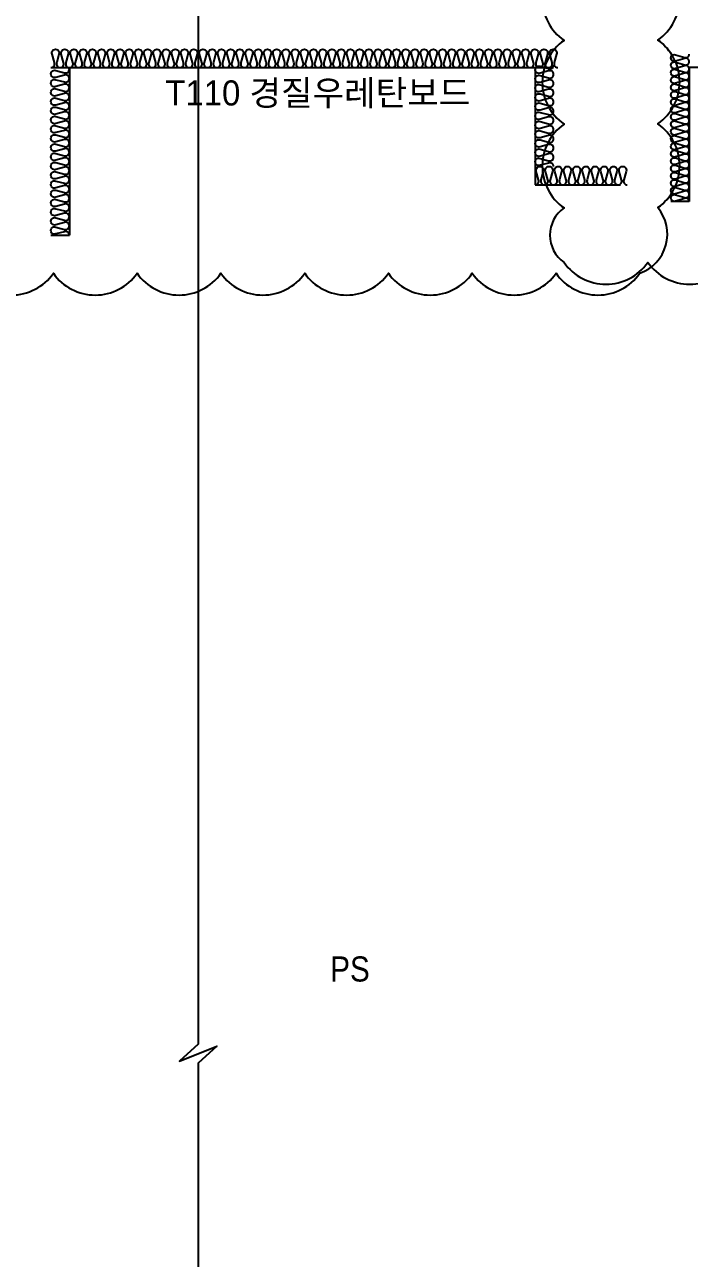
# Model space of a CAD drawing. Header units: millimetres. Extents: x -37526 to 92296, y -340 to 26760.
# Drawn here: x 13103 to 17070, y 10892 to 18257 of the extents above; entities that cross this region are included whole.
import ezdxf
from ezdxf.enums import TextEntityAlignment as Align

# ---------------------------------------------------------------- set-up
doc = ezdxf.new("R2010")
doc.units = ezdxf.units.MM
doc.header["$LTSCALE"] = 60
for name, color, linetype, plot in [('#체크사항0208', 20, 'Continuous', False), ('NOPLOT-DIM', 191, 'Continuous', False), ('NOPLOT-TEXT', 11, 'Continuous', False), ('NOPLOT-단열', 21, 'Continuous', False)]:
    doc.layers.add(name, color=color, linetype=linetype, plot=plot)
doc.layers.add('INSUL', color=8, linetype='Continuous')
doc.styles.add('Gtx', font='Dotum.ttf')

msp = doc.modelspace()

# ---------------------------------------------------------------- linework, layer by layer
at = {"layer": '#체크사항0208'}
msp.add_lwpolyline([(12774.5, 16772.4, 0.520567), (13274.5, 16772.4, 0.520567), (13774.5, 16772.4, 0.520567), (14274.5, 16772.4, 0.520567), (14774.5, 16772.4, 0.520567), (15274.5, 16772.4, 0.520567), (15774.5, 16772.4, 0.520567), (16274.5, 16772.4, 0.520567), (16774.5, 16772.4, 0.520567), (16882.4, 17164.5, 0.520567), (16882.4, 17664.5, 0.520567), (16882.4, 18164.5, 0.520567), (16882.4, 18664.5, 0.520567), (16530.4, 18812.5, 0.520567), (16030.4, 18812.5, 0.520567), (15530.4, 18812.5, 0.520567), (15030.4, 18812.5, 0.520567), (14530.4, 18812.5, 0.520567), (14030.4, 18812.5, 0.520567), (13530.4, 18812.5, 0.520567), (13030.4, 18812.5, 0.520567)], format="xyb", dxfattribs=at)
msp.add_lwpolyline([(16322.5, 16836.8, 0.520567), (16822.5, 16836.8, 0.520567), (17322.5, 16836.8, 0.520567), (17822.5, 16836.8, 0.520567), (18322.5, 16836.8, 0.520567), (18822.5, 16836.8, 0.520567), (19322.5, 16836.8, 0.520567), (19822.5, 16836.8, 0.520567), (20152.5, 17006.9, 0.520567), (20152.5, 17506.9, 0.520567), (20152.5, 18006.9, 0.520567), (20152.5, 18506.9, 0.520567), (19815.3, 18669.7, 0.520567), (19315.3, 18669.7, 0.520567), (18815.3, 18669.7, 0.520567), (18315.3, 18669.7, 0.520567), (17815.3, 18669.7, 0.520567), (17315.3, 18669.7, 0.520567), (16815.3, 18669.7, 0.520567), (16322.5, 18662.4, 0.520567), (16322.5, 18162.4, 0.520567), (16322.5, 17662.4, 0.520567), (16322.5, 17162.4, 0.520567)], format="xyb", close=True, dxfattribs=at)
at = {"layer": 'INSUL'}
for p, q in [((13260, 18000, 0), (16260, 18000, 0)), ((13370, 18000, 0), (13370, 17000, 0)), ((16150, 18000, 0), (16150, 17300, 0)), ((19100, 18000, 0), (17070, 18000, 0)), ((17070, 18000, 0), (17070, 17200, 0)), ((16150, 17300, 0), (16660, 17300, 0)), ((17070, 17200, 0), (16960, 17200, 0)), ((13260, 17000, 0), (13370, 17000, 0))]:
    msp.add_line(p, q, dxfattribs=at)
at = {"layer": 'INSUL', "elevation": 0}
for points in [[(13260, 18000, 0.524856), (13280.6, 18029.8), (13266.9, 18080.2, -1.449198), (13308.1, 18080.2), (13294.4, 18029.8, 0.524856), (13315, 18000, 0.524856), (13335.6, 18029.8), (13321.9, 18080.2, -1.449198), (13363.1, 18080.2), (13349.4, 18029.8, 0.524856), (13370, 18000, 0.524856), (13390.6, 18029.8), (13376.9, 18080.2, -1.449198), (13418.1, 18080.2), (13404.4, 18029.8, 0.524856), (13425, 18000, 0.524856), (13445.6, 18029.8), (13431.9, 18080.2, -1.449198), (13473.1, 18080.2), (13459.4, 18029.8, 0.524856), (13480, 18000, 0.524856), (13500.6, 18029.8), (13486.9, 18080.2, -1.449198), (13528.1, 18080.2), (13514.4, 18029.8, 0.524856), (13535, 18000, 0.524856), (13555.6, 18029.8), (13541.9, 18080.2, -1.449198), (13583.1, 18080.2), (13569.4, 18029.8, 0.524856), (13590, 18000, 0.524856), (13610.6, 18029.8), (13596.9, 18080.2, -1.449198), (13638.1, 18080.2), (13624.4, 18029.8, 0.524856), (13645, 18000, 0.524856), (13665.6, 18029.8), (13651.9, 18080.2, -1.449198), (13693.1, 18080.2), (13679.4, 18029.8, 0.524856), (13700, 18000, 0.524856), (13720.6, 18029.8), (13706.9, 18080.2, -1.449198), (13748.1, 18080.2), (13734.4, 18029.8, 0.524856), (13755, 18000, 0.524856), (13775.6, 18029.8), (13761.9, 18080.2, -1.449198), (13803.1, 18080.2), (13789.4, 18029.8, 0.524856), (13810, 18000, 0.524856), (13830.6, 18029.8), (13816.9, 18080.2, -1.449198), (13858.1, 18080.2), (13844.4, 18029.8, 0.524856), (13865, 18000, 0.524856), (13885.6, 18029.8), (13871.9, 18080.2, -1.449198), (13913.1, 18080.2), (13899.4, 18029.8, 0.524856), (13920, 18000, 0.524856), (13940.6, 18029.8), (13926.9, 18080.2, -1.449198), (13968.1, 18080.2), (13954.4, 18029.8, 0.524856), (13975, 18000, 0.524856), (13995.6, 18029.8), (13981.9, 18080.2, -1.449198), (14023.1, 18080.2), (14009.4, 18029.8, 0.524856), (14030, 18000, 0.524856), (14050.6, 18029.8), (14036.9, 18080.2, -1.449198), (14078.1, 18080.2), (14064.4, 18029.8, 0.524856), (14085, 18000, 0.524856), (14105.6, 18029.8), (14091.9, 18080.2, -1.449198), (14133.1, 18080.2), (14119.4, 18029.8, 0.524856), (14140, 18000, 0.524856), (14160.6, 18029.8), (14146.9, 18080.2, -1.449198), (14188.1, 18080.2), (14174.4, 18029.8, 0.524856), (14195, 18000, 0.524856), (14215.6, 18029.8), (14201.9, 18080.2, -1.449198), (14243.1, 18080.2), (14229.4, 18029.8, 0.524856), (14250, 18000, 0.524856), (14270.6, 18029.8), (14256.9, 18080.2, -1.449198), (14298.1, 18080.2), (14284.4, 18029.8, 0.524856), (14305, 18000, 0.524856), (14325.6, 18029.8), (14311.9, 18080.2, -1.449198), (14353.1, 18080.2), (14339.4, 18029.8, 0.524856), (14360, 18000, 0.524856), (14380.6, 18029.8), (14366.9, 18080.2, -1.449198), (14408.1, 18080.2), (14394.4, 18029.8, 0.524856), (14415, 18000, 0.524856), (14435.6, 18029.8), (14421.9, 18080.2, -1.449198), (14463.1, 18080.2), (14449.4, 18029.8, 0.524856), (14470, 18000, 0.524856), (14490.6, 18029.8), (14476.9, 18080.2, -1.449198), (14518.1, 18080.2), (14504.4, 18029.8, 0.524856), (14525, 18000, 0.524856), (14545.6, 18029.8), (14531.9, 18080.2, -1.449198), (14573.1, 18080.2), (14559.4, 18029.8, 0.524856), (14580, 18000, 0.524856), (14600.6, 18029.8), (14586.9, 18080.2, -1.449198), (14628.1, 18080.2), (14614.4, 18029.8, 0.524856), (14635, 18000, 0.524856), (14655.6, 18029.8), (14641.9, 18080.2, -1.449198), (14683.1, 18080.2), (14669.4, 18029.8, 0.524856), (14690, 18000, 0.524856), (14710.6, 18029.8), (14696.9, 18080.2, -1.449198), (14738.1, 18080.2), (14724.4, 18029.8, 0.524856), (14745, 18000, 0.524856), (14765.6, 18029.8), (14751.9, 18080.2, -1.449198), (14793.1, 18080.2), (14779.4, 18029.8, 0.524856), (14800, 18000, 0.524856), (14820.6, 18029.8), (14806.9, 18080.2, -1.449198), (14848.1, 18080.2), (14834.4, 18029.8, 0.524856), (14855, 18000, 0.524856), (14875.6, 18029.8), (14861.9, 18080.2, -1.449198), (14903.1, 18080.2), (14889.4, 18029.8, 0.524856), (14910, 18000, 0.524856), (14930.6, 18029.8), (14916.9, 18080.2, -1.449198), (14958.1, 18080.2), (14944.4, 18029.8, 0.524856), (14965, 18000, 0.524856), (14985.6, 18029.8), (14971.9, 18080.2, -1.449198), (15013.1, 18080.2), (14999.4, 18029.8, 0.524856), (15020, 18000, 0.524856), (15040.6, 18029.8), (15026.9, 18080.2, -1.449198), (15068.1, 18080.2), (15054.4, 18029.8, 0.524856), (15075, 18000, 0.524856), (15095.6, 18029.8), (15081.9, 18080.2, -1.449198), (15123.1, 18080.2), (15109.4, 18029.8, 0.524856), (15130, 18000, 0.524856), (15150.6, 18029.8), (15136.9, 18080.2, -1.449198), (15178.1, 18080.2), (15164.4, 18029.8, 0.524856), (15185, 18000, 0.524856), (15205.6, 18029.8), (15191.9, 18080.2, -1.449198), (15233.1, 18080.2), (15219.4, 18029.8, 0.524856), (15240, 18000, 0.524856), (15260.6, 18029.8), (15246.9, 18080.2, -1.449198), (15288.1, 18080.2), (15274.4, 18029.8, 0.524856), (15295, 18000, 0.524856), (15315.6, 18029.8), (15301.9, 18080.2, -1.449198), (15343.1, 18080.2), (15329.4, 18029.8, 0.524856), (15350, 18000, 0.524856), (15370.6, 18029.8), (15356.9, 18080.2, -1.449198), (15398.1, 18080.2), (15384.4, 18029.8, 0.524856), (15405, 18000, 0.524856), (15425.6, 18029.8), (15411.9, 18080.2, -1.449198), (15453.1, 18080.2), (15439.4, 18029.8, 0.524856), (15460, 18000, 0.524856), (15480.6, 18029.8), (15466.9, 18080.2, -1.449198), (15508.1, 18080.2), (15494.4, 18029.8, 0.524856), (15515, 18000, 0.524856), (15535.6, 18029.8), (15521.9, 18080.2, -1.449198), (15563.1, 18080.2), (15549.4, 18029.8, 0.524856), (15570, 18000, 0.524856), (15590.6, 18029.8), (15576.9, 18080.2, -1.449198), (15618.1, 18080.2), (15604.4, 18029.8, 0.524856), (15625, 18000, 0.524856), (15645.6, 18029.8), (15631.9, 18080.2, -1.449198), (15673.1, 18080.2), (15659.4, 18029.8, 0.524856), (15680, 18000, 0.524856), (15700.6, 18029.8), (15686.9, 18080.2, -1.449198), (15728.1, 18080.2), (15714.4, 18029.8, 0.524856), (15735, 18000, 0.524856), (15755.6, 18029.8), (15741.9, 18080.2, -1.449198), (15783.1, 18080.2), (15769.4, 18029.8, 0.524856), (15790, 18000, 0.524856), (15810.6, 18029.8), (15796.9, 18080.2, -1.449198), (15838.1, 18080.2), (15824.4, 18029.8, 0.524856), (15845, 18000, 0.524856), (15865.6, 18029.8), (15851.9, 18080.2, -1.449198), (15893.1, 18080.2), (15879.4, 18029.8, 0.524856), (15900, 18000, 0.524856), (15920.6, 18029.8), (15906.9, 18080.2, -1.449198), (15948.1, 18080.2), (15934.4, 18029.8, 0.524856), (15955, 18000, 0.524856), (15975.6, 18029.8), (15961.9, 18080.2, -1.449198), (16003.1, 18080.2), (15989.4, 18029.8, 0.524856), (16010, 18000, 0.524856), (16030.6, 18029.8), (16016.9, 18080.2, -1.449198), (16058.1, 18080.2), (16044.4, 18029.8, 0.524856), (16065, 18000, 0.524856), (16085.6, 18029.8), (16071.9, 18080.2, -1.449198), (16113.1, 18080.2), (16099.4, 18029.8, 0.524856), (16120, 18000, 0.524856), (16140.6, 18029.8), (16126.9, 18080.2, -1.449198), (16168.1, 18080.2), (16154.4, 18029.8, 0.524856), (16175, 18000, 0.524856), (16195.6, 18029.8), (16181.9, 18080.2, -1.449198), (16223.1, 18080.2), (16209.4, 18029.8, 0.524856), (16230, 18000, 0.524856), (16250.6, 18029.8), (16236.9, 18080.2, -1.449198), (16278.1, 18080.2), (16264.4, 18029.8, 0.524856), (16285, 18000)], [(17070, 17200, 0.509267), (17043.3, 17219.4), (16986.7, 17202.6, -1.372593), (16986.7, 17241.4), (17043.3, 17224.6, 0.509267), (17070, 17244, 0.509267), (17043.3, 17263.4), (16986.7, 17246.6, -1.372593), (16986.7, 17285.4), (17043.3, 17268.6, 0.509267), (17070, 17288, 0.509267), (17043.3, 17307.4), (16986.7, 17290.6, -1.372593), (16986.7, 17329.4), (17043.3, 17312.6, 0.509267), (17070, 17332, 0.509267), (17043.3, 17351.4), (16986.7, 17334.6, -1.372593), (16986.7, 17373.4), (17043.3, 17356.6, 0.509267), (17070, 17376, 0.509267), (17043.3, 17395.4), (16986.7, 17378.6, -1.372593), (16986.7, 17417.4), (17043.3, 17400.6, 0.509267), (17070, 17420, 0.509267), (17043.3, 17439.4), (16986.7, 17422.6, -1.372593), (16986.7, 17461.4), (17043.3, 17444.6, 0.509267), (17070, 17464, 0.509267), (17043.3, 17483.4), (16986.7, 17466.6, -1.372593), (16986.7, 17505.4), (17043.3, 17488.6, 0.509267), (17070, 17508, 0.509267), (17043.3, 17527.4), (16986.7, 17510.6, -1.372593), (16986.7, 17549.4), (17043.3, 17532.6, 0.509267), (17070, 17552, 0.509267), (17043.3, 17571.4), (16986.7, 17554.6, -1.372593), (16986.7, 17593.4), (17043.3, 17576.6, 0.509267), (17070, 17596, 0.509267), (17043.3, 17615.4), (16986.7, 17598.6, -1.372593), (16986.7, 17637.4), (17043.3, 17620.6, 0.509267), (17070, 17640, 0.509267), (17043.3, 17659.4), (16986.7, 17642.6, -1.372593), (16986.7, 17681.4), (17043.3, 17664.6, 0.509267), (17070, 17684, 0.509267), (17043.3, 17703.4), (16986.7, 17686.6, -1.372593), (16986.7, 17725.4), (17043.3, 17708.6, 0.509267), (17070, 17728, 0.509267), (17043.3, 17747.4), (16986.7, 17730.6, -1.372593), (16986.7, 17769.4), (17043.3, 17752.6, 0.509267), (17070, 17772, 0.509267), (17043.3, 17791.4), (16986.7, 17774.6, -1.372593), (16986.7, 17813.4), (17043.3, 17796.6, 0.509267), (17070, 17816, 0.509267), (17043.3, 17835.4), (16986.7, 17818.6, -1.372593), (16986.7, 17857.4), (17043.3, 17840.6, 0.509267), (17070, 17860, 0.509267), (17043.3, 17879.4), (16986.7, 17862.6, -1.372593), (16986.7, 17901.4), (17043.3, 17884.6, 0.509267), (17070, 17904, 0.509267), (17043.3, 17923.4), (16986.7, 17906.6, -1.372593), (16986.7, 17945.4), (17043.3, 17928.6, 0.509267), (17070, 17948, 0.509267), (17043.3, 17967.4), (16986.7, 17950.6, -1.372593), (16986.7, 17989.4), (17043.3, 17972.6, 0.509267), (17070, 17992, 0.509267), (17043.3, 18011.4), (16986.7, 17994.6, -1.372593), (16986.7, 18033.4), (17043.3, 18016.6, 0.509267), (17070, 18036, 0.509267), (17043.3, 18055.4), (16986.7, 18038.6, -1.372593), (16986.7, 18077.4), (17043.3, 18060.6, 0.509267), (17070, 18080)], [(13370, 17000, 0.524856), (13340.2, 17020.6), (13289.8, 17006.9, -1.449198), (13289.8, 17048.1), (13340.2, 17034.4, 0.524856), (13370, 17055, 0.524856), (13340.2, 17075.6), (13289.8, 17061.9, -1.449198), (13289.8, 17103.1), (13340.2, 17089.4, 0.524856), (13370, 17110, 0.524856), (13340.2, 17130.6), (13289.8, 17116.9, -1.449198), (13289.8, 17158.1), (13340.2, 17144.4, 0.524856), (13370, 17165, 0.524856), (13340.2, 17185.6), (13289.8, 17171.9, -1.449198), (13289.8, 17213.1), (13340.2, 17199.4, 0.524856), (13370, 17220, 0.524856), (13340.2, 17240.6), (13289.8, 17226.9, -1.449198), (13289.8, 17268.1), (13340.2, 17254.4, 0.524856), (13370, 17275, 0.524856), (13340.2, 17295.6), (13289.8, 17281.9, -1.449198), (13289.8, 17323.1), (13340.2, 17309.4, 0.524856), (13370, 17330, 0.524856), (13340.2, 17350.6), (13289.8, 17336.9, -1.449198), (13289.8, 17378.1), (13340.2, 17364.4, 0.524856), (13370, 17385, 0.524856), (13340.2, 17405.6), (13289.8, 17391.9, -1.449198), (13289.8, 17433.1), (13340.2, 17419.4, 0.524856), (13370, 17440, 0.524856), (13340.2, 17460.6), (13289.8, 17446.9, -1.449198), (13289.8, 17488.1), (13340.2, 17474.4, 0.524856), (13370, 17495, 0.524856), (13340.2, 17515.6), (13289.8, 17501.9, -1.449198), (13289.8, 17543.1), (13340.2, 17529.4, 0.524856), (13370, 17550, 0.524856), (13340.2, 17570.6), (13289.8, 17556.9, -1.449198), (13289.8, 17598.1), (13340.2, 17584.4, 0.524856), (13370, 17605, 0.524856), (13340.2, 17625.6), (13289.8, 17611.9, -1.449198), (13289.8, 17653.1), (13340.2, 17639.4, 0.524856), (13370, 17660, 0.524856), (13340.2, 17680.6), (13289.8, 17666.9, -1.449198), (13289.8, 17708.1), (13340.2, 17694.4, 0.524856), (13370, 17715, 0.524856), (13340.2, 17735.6), (13289.8, 17721.9, -1.449198), (13289.8, 17763.1), (13340.2, 17749.4, 0.524856), (13370, 17770, 0.524856), (13340.2, 17790.6), (13289.8, 17776.9, -1.449198), (13289.8, 17818.1), (13340.2, 17804.4, 0.524856), (13370, 17825, 0.524856), (13340.2, 17845.6), (13289.8, 17831.9, -1.449198), (13289.8, 17873.1), (13340.2, 17859.4, 0.524856), (13370, 17880, 0.524856), (13340.2, 17900.6), (13289.8, 17886.9, -1.449198), (13289.8, 17928.1), (13340.2, 17914.4, 0.524856), (13370, 17935, 0.524856), (13340.2, 17955.6), (13289.8, 17941.9, -1.449198), (13289.8, 17983.1), (13340.2, 17969.4, 0.524856), (13370, 17990, 0.118497), (13367.6, 18000, 0.118497)], [(16260, 17410, 0.524856), (16230.2, 17430.6), (16179.8, 17416.9, -1.449198), (16179.8, 17458.1), (16230.2, 17444.4, 0.524856), (16260, 17465, 0.524856), (16230.2, 17485.6), (16179.8, 17471.9, -1.449198), (16179.8, 17513.1), (16230.2, 17499.4, 0.524856), (16260, 17520, 0.524856), (16230.2, 17540.6), (16179.8, 17526.9, -1.449198), (16179.8, 17568.1), (16230.2, 17554.4, 0.524856), (16260, 17575, 0.524856), (16230.2, 17595.6), (16179.8, 17581.9, -1.449198), (16179.8, 17623.1), (16230.2, 17609.4, 0.524856), (16260, 17630, 0.524856), (16230.2, 17650.6), (16179.8, 17636.9, -1.449198), (16179.8, 17678.1), (16230.2, 17664.4, 0.524856), (16260, 17685, 0.524856), (16230.2, 17705.6), (16179.8, 17691.9, -1.449198), (16179.8, 17733.1), (16230.2, 17719.4, 0.524856), (16260, 17740, 0.524856), (16230.2, 17760.6), (16179.8, 17746.9, -1.449198), (16179.8, 17788.1), (16230.2, 17774.4, 0.524856), (16260, 17795, 0.524856), (16230.2, 17815.6), (16179.8, 17801.9, -1.449198), (16179.8, 17843.1), (16230.2, 17829.4, 0.524856), (16260, 17850, 0.524856), (16230.2, 17870.6), (16179.8, 17856.9, -1.449198), (16179.8, 17898.1), (16230.2, 17884.4, 0.524856), (16260, 17905, 0.524856), (16230.2, 17925.6), (16179.8, 17911.9, -1.449198), (16179.8, 17953.1), (16230.2, 17939.4, 0.524856), (16260, 17960, 0.524856), (16230.2, 17980.6), (16179.8, 17966.9, -1.449198), (16179.8, 18008.1), (16230.2, 17994.4, 0.524856), (16260, 18015)], [(16150, 17300, 0.524856), (16170.6, 17329.8), (16156.9, 17380.2, -1.449198), (16198.1, 17380.2), (16184.4, 17329.8, 0.524856), (16205, 17300, 0.524856), (16225.6, 17329.8), (16211.9, 17380.2, -1.449198), (16253.1, 17380.2), (16239.4, 17329.8, 0.524856), (16260, 17300, 0.524856), (16280.6, 17329.8), (16266.9, 17380.2, -1.449198), (16308.1, 17380.2), (16294.4, 17329.8, 0.524856), (16315, 17300, 0.524856), (16335.6, 17329.8), (16321.9, 17380.2, -1.449198), (16363.1, 17380.2), (16349.4, 17329.8, 0.524856), (16370, 17300, 0.524856), (16390.6, 17329.8), (16376.9, 17380.2, -1.449198), (16418.1, 17380.2), (16404.4, 17329.8, 0.524856), (16425, 17300, 0.524856), (16445.6, 17329.8), (16431.9, 17380.2, -1.449198), (16473.1, 17380.2), (16459.4, 17329.8, 0.524856), (16480, 17300, 0.524856), (16500.6, 17329.8), (16486.9, 17380.2, -1.449198), (16528.1, 17380.2), (16514.4, 17329.8, 0.524856), (16535, 17300, 0.524856), (16555.6, 17329.8), (16541.9, 17380.2, -1.449198), (16583.1, 17380.2), (16569.4, 17329.8, 0.524856), (16590, 17300, 0.524856), (16610.6, 17329.8), (16596.9, 17380.2, -1.449198), (16638.1, 17380.2), (16624.4, 17329.8, 0.524856), (16645, 17300, 0.524856), (16665.6, 17329.8), (16651.9, 17380.2, -1.449198), (16693.1, 17380.2), (16679.4, 17329.8, 0.524856), (16700, 17300)]]:
    msp.add_lwpolyline(points, format="xyb", dxfattribs=at)
at = {"layer": 'NOPLOT-DIM', "color": 3, "elevation": 0}
msp.add_lwpolyline([(14138.3, 24462.9), (14138.8, 12171.3), (14027.3, 12069.5), (14250.2, 12158.5), (14138.8, 12057), (14138.3, 778.3)], dxfattribs=at)

# ---------------------------------------------------------------- texts
at = {"layer": 'NOPLOT-TEXT', "style": 'Gtx', "width": 0.9}
msp.add_text('PS', height=150, dxfattribs=at).set_placement((15045.1, 12619.3), align=Align.MIDDLE)
at = {"layer": 'NOPLOT-단열', "style": 'Gtx'}
msp.add_text('T110 경질우레탄보드', height=150, dxfattribs=at).set_placement((13943.2, 17849), align=Align.MIDDLE_LEFT)

doc.saveas('drawing.dxf')
